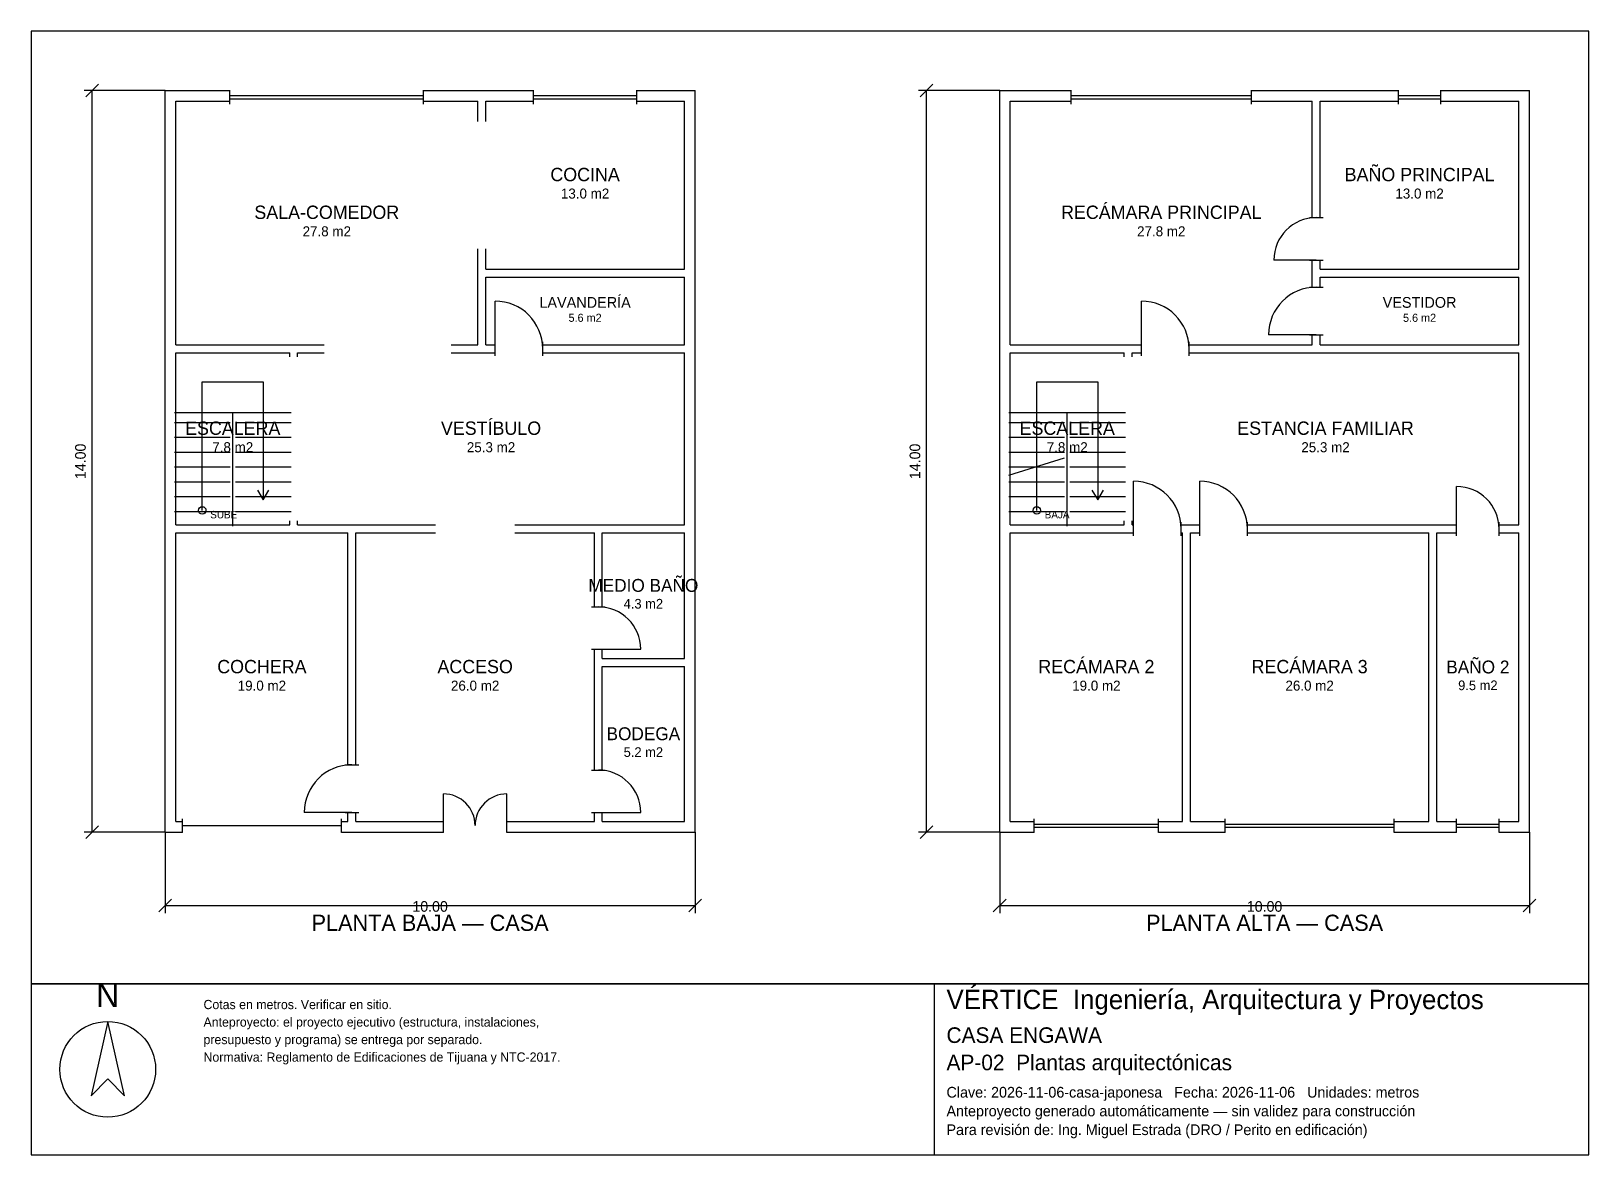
# Model space of a CAD drawing. Header units: metres. Extents: x -2.7 to 26.7, y -6.2 to 15.
import ezdxf
from ezdxf.enums import TextEntityAlignment as Align

# ---------------------------------------------------------------- set-up
doc = ezdxf.new("R2010")
doc.units = ezdxf.units.M
doc.header["$LTSCALE"] = 0.5
for name, color, linetype in [('A-AREA', 252, 'CONTINUOUS'), ('A-ESCALERA', 6, 'CONTINUOUS'), ('A-MUROS', 7, 'CONTINUOUS'), ('A-PUERTAS', 2, 'CONTINUOUS'), ('A-TEXTO', 3, 'CONTINUOUS'), ('A-VANOS', 4, 'CONTINUOUS'), ('COTAS', 8, 'CONTINUOUS'), ('LAMINA', 9, 'CONTINUOUS'), ('T-TITULO', 3, 'CONTINUOUS')]:
    doc.layers.add(name, color=color, linetype=linetype)
doc.styles.get("Standard").update_dxf_attribs({"font": 'txt', "width": 0.9})

msp = doc.modelspace()

# ---------------------------------------------------------------- linework, layer by layer
at = {"layer": 'A-ESCALERA'}
for p, q in [((0.05, 7.8), (2.25, 7.8)), ((1.15, 5.65), (1.15, 7.8)), ((15.8, 7.8), (18, 7.8)), ((16.9, 5.65), (16.9, 7.8)), ((0.05, 7.61), (1.1, 7.61)), ((1.2, 7.61), (2.25, 7.61)), ((15.8, 7.61), (16.85, 7.61)), ((16.95, 7.61), (18, 7.61)), ((0.05, 7.33), (1.1, 7.33)), ((1.2, 7.33), (2.25, 7.33)), ((15.8, 7.33), (16.85, 7.33)), ((16.95, 7.33), (18, 7.33)), ((0.05, 7.05), (1.1, 7.05)), ((0.05, 6.77), (1.1, 6.77)), ((1.2, 7.05), (2.25, 7.05)), ((1.2, 6.77), (2.25, 6.77)), ((15.8, 7.05), (16.85, 7.05)), ((15.8, 6.6175), (16.85, 6.94)), ((15.8, 6.77), (16.85, 6.77)), ((16.95, 7.05), (18, 7.05)), ((16.95, 6.77), (18, 6.77)), ((0.05, 6.49), (1.1, 6.49)), ((1.2, 6.49), (2.25, 6.49)), ((15.8, 6.49), (16.85, 6.49)), ((16.95, 6.49), (18, 6.49)), ((0.05, 6.21), (1.1, 6.21)), ((1.2, 6.21), (2.25, 6.21)), ((15.8, 6.21), (16.85, 6.21)), ((16.95, 6.21), (18, 6.21)), ((0.05, 5.93), (1.1, 5.93)), ((1.2, 5.93), (2.25, 5.93)), ((15.8, 5.93), (16.85, 5.93)), ((16.95, 5.93), (18, 5.93))]:
    msp.add_line(p, q, dxfattribs=at)
for points in [[(0.575, 5.95), (0.575, 8.375), (1.725, 8.375), (1.725, 6.15)], [(16.325, 5.95), (16.325, 8.375), (17.475, 8.375), (17.475, 6.15)], [(1.617, 6.33), (1.725, 6.15), (1.833, 6.33)], [(17.367, 6.33), (17.475, 6.15), (17.583, 6.33)]]:
    msp.add_lwpolyline(points, dxfattribs=at)
for centre in [(0.575, 5.95), (16.325, 5.95)]:
    msp.add_circle(centre, 0.07, dxfattribs=at)
at = {"layer": 'A-MUROS'}
for p, q in [((-0.125, 13.875), (1.097, 13.875)), ((-0.125, -0.125), (-0.125, 13.875)), ((1.097, 13.62), (1.097, 13.88)), ((4.753, 13.62), (4.753, 13.88)), ((4.753, 13.875), (6.825, 13.875)), ((6.825, 13.62), (6.825, 13.88)), ((8.775, 13.62), (8.775, 13.88)), ((8.775, 13.875), (9.875, 13.875)), ((9.875, -0.125), (9.875, 13.875)), ((15.625, 13.875), (16.973, 13.875)), ((15.625, -0.125), (15.625, 13.875)), ((16.973, 13.62), (16.973, 13.88)), ((20.377, 13.62), (20.377, 13.88)), ((20.377, 13.875), (23.15, 13.875)), ((23.15, 13.62), (23.15, 13.88)), ((23.95, 13.62), (23.95, 13.88)), ((23.95, 13.875), (25.625, 13.875)), ((25.625, -0.125), (25.625, 13.875)), ((0.075, 13.675), (1.097, 13.675)), ((0.075, 9.075), (0.075, 13.675)), ((4.753, 13.675), (5.775, 13.675)), ((5.775, 13.287), (5.775, 13.675)), ((5.925, 13.675), (6.825, 13.675)), ((5.925, 13.287), (5.925, 13.675)), ((8.775, 13.675), (9.675, 13.675)), ((9.675, 10.5), (9.675, 13.675)), ((15.825, 13.675), (16.973, 13.675)), ((15.825, 9.075), (15.825, 13.675)), ((20.377, 13.675), (21.525, 13.675)), ((21.525, 11.475), (21.525, 13.675)), ((21.675, 13.675), (23.15, 13.675)), ((21.675, 11.475), (21.675, 13.675)), ((23.95, 13.675), (25.425, 13.675)), ((25.425, 10.5), (25.425, 13.675)), ((21.47, 11.475), (21.73, 11.475)), ((5.775, 9.075), (5.775, 10.888)), ((5.925, 10.5), (5.925, 10.888)), ((21.47, 10.675), (21.73, 10.675)), ((21.525, 10.163), (21.525, 10.675)), ((21.675, 10.5), (21.675, 10.675)), ((5.925, 10.5), (9.675, 10.5)), ((5.925, 10.35), (9.675, 10.35)), ((5.925, 9.075), (5.925, 10.35)), ((9.675, 9.075), (9.675, 10.35)), ((21.675, 10.5), (25.425, 10.5)), ((21.675, 10.35), (25.425, 10.35)), ((21.675, 10.163), (21.675, 10.35)), ((25.425, 9.075), (25.425, 10.35)), ((21.47, 10.163), (21.73, 10.163)), ((6.1, 8.87), (6.1, 9.13)), ((7, 8.87), (7, 9.13)), ((18.3, 8.87), (18.3, 9.13)), ((19.2, 8.87), (19.2, 9.13)), ((21.47, 9.263), (21.73, 9.263)), ((21.525, 9.075), (21.525, 9.263)), ((21.675, 9.075), (21.675, 9.263)), ((0.075, 9.075), (2.875, 9.075)), ((0.075, 8.925), (2.225, 8.925)), ((0.075, 5.675), (0.075, 8.925)), ((2.225, 8.85), (2.225, 8.925)), ((2.375, 8.925), (2.875, 8.925)), ((2.375, 8.85), (2.375, 8.925)), ((5.275, 9.075), (5.775, 9.075)), ((5.275, 8.925), (6.1, 8.925)), ((5.925, 9.075), (6.1, 9.075)), ((7, 9.075), (9.675, 9.075)), ((7, 8.925), (9.675, 8.925)), ((9.675, 5.675), (9.675, 8.925)), ((15.825, 9.075), (18.3, 9.075)), ((15.825, 8.925), (17.975, 8.925)), ((15.825, 5.675), (15.825, 8.925)), ((17.975, 8.85), (17.975, 8.925)), ((18.125, 8.925), (18.3, 8.925)), ((18.125, 8.85), (18.125, 8.925)), ((19.2, 9.075), (21.525, 9.075)), ((19.2, 8.925), (25.425, 8.925)), ((21.675, 9.075), (25.425, 9.075)), ((25.425, 5.675), (25.425, 8.925)), ((0.075, 5.675), (2.225, 5.675)), ((2.225, 5.675), (2.225, 5.75)), ((2.375, 5.675), (2.375, 5.75)), ((2.375, 5.675), (4.975, 5.675)), ((6.475, 5.675), (9.675, 5.675)), ((15.825, 5.675), (17.975, 5.675)), ((17.975, 5.675), (17.975, 5.75)), ((18.125, 5.675), (18.125, 5.75)), ((18.125, 5.675), (18.15, 5.675)), ((18.15, 5.47), (18.15, 5.73)), ((19.05, 5.47), (19.05, 5.73)), ((19.05, 5.675), (19.4, 5.675)), ((19.4, 5.47), (19.4, 5.73)), ((20.3, 5.47), (20.3, 5.73)), ((20.3, 5.675), (24.25, 5.675)), ((24.25, 5.47), (24.25, 5.73)), ((25.05, 5.47), (25.05, 5.73)), ((25.05, 5.675), (25.425, 5.675)), ((0.075, 5.525), (3.325, 5.525)), ((0.075, 0.075), (0.075, 5.525)), ((3.325, 1.15), (3.325, 5.525)), ((3.475, 5.525), (4.975, 5.525)), ((3.475, 1.15), (3.475, 5.525)), ((6.475, 5.525), (7.975, 5.525)), ((7.975, 4.13), (7.975, 5.525)), ((8.125, 5.525), (9.675, 5.525)), ((8.125, 4.13), (8.125, 5.525)), ((9.675, 3.155), (9.675, 5.525)), ((15.825, 5.525), (18.15, 5.525)), ((15.825, 0.075), (15.825, 5.525)), ((19.05, 5.525), (19.075, 5.525)), ((19.075, 0.075), (19.075, 5.525)), ((19.225, 5.525), (19.4, 5.525)), ((19.225, 0.075), (19.225, 5.525)), ((20.3, 5.525), (23.725, 5.525)), ((23.725, 0.075), (23.725, 5.525)), ((23.875, 5.525), (24.25, 5.525)), ((23.875, 0.075), (23.875, 5.525)), ((25.05, 5.525), (25.425, 5.525)), ((25.425, 0.075), (25.425, 5.525)), ((7.92, 4.13), (8.18, 4.13)), ((7.92, 3.33), (8.18, 3.33)), ((7.975, 1.05), (7.975, 3.33)), ((8.125, 3.155), (8.125, 3.33)), ((8.125, 3.155), (9.675, 3.155)), ((8.125, 3.005), (9.675, 3.005)), ((8.125, 1.05), (8.125, 3.005)), ((9.675, 0.075), (9.675, 3.005)), ((3.27, 1.15), (3.53, 1.15)), ((7.92, 1.05), (8.18, 1.05)), ((0.075, 0.075), (0.2, 0.075)), ((0.2, -0.13), (0.2, 0.13)), ((3.2, -0.13), (3.2, 0.13)), ((3.2, 0.075), (3.325, 0.075)), ((3.27, 0.25), (3.53, 0.25)), ((3.325, 0.075), (3.325, 0.25)), ((3.475, 0.075), (3.475, 0.25)), ((3.475, 0.075), (5.125, 0.075)), ((5.125, -0.13), (5.125, 0.13)), ((6.325, -0.13), (6.325, 0.13)), ((6.325, 0.075), (7.975, 0.075)), ((7.92, 0.25), (8.18, 0.25)), ((7.975, 0.075), (7.975, 0.25)), ((8.125, 0.075), (8.125, 0.25)), ((8.125, 0.075), (9.675, 0.075)), ((15.825, 0.075), (16.276, 0.075)), ((16.276, -0.13), (16.276, 0.13)), ((18.624, -0.13), (18.624, 0.13)), ((18.624, 0.075), (19.075, 0.075)), ((19.225, 0.075), (19.879, 0.075)), ((19.879, -0.13), (19.879, 0.13)), ((23.071, -0.13), (23.071, 0.13)), ((23.071, 0.075), (23.725, 0.075)), ((23.875, 0.075), (24.25, 0.075)), ((24.25, -0.13), (24.25, 0.13)), ((25.05, -0.13), (25.05, 0.13)), ((25.05, 0.075), (25.425, 0.075)), ((-0.125, -0.125), (0.2, -0.125)), ((3.2, -0.125), (5.125, -0.125)), ((6.325, -0.125), (9.875, -0.125)), ((15.625, -0.125), (16.276, -0.125)), ((18.624, -0.125), (19.879, -0.125)), ((23.071, -0.125), (24.25, -0.125)), ((25.05, -0.125), (25.625, -0.125))]:
    msp.add_line(p, q, dxfattribs=at)
at = {"layer": 'A-PUERTAS'}
for p, q in [((21.6, 10.675), (20.8, 10.675)), ((6.1, 9), (6.1, 9.9)), ((18.3, 9), (18.3, 9.9)), ((21.6, 9.263), (20.7, 9.263)), ((18.15, 5.6), (18.15, 6.5)), ((19.4, 5.6), (19.4, 6.5)), ((24.25, 5.6), (24.25, 6.4)), ((8.05, 3.33), (8.85, 3.33)), ((5.125, 0), (5.125, 0.6)), ((6.325, 0), (6.325, 0.6)), ((3.4, 0.25), (2.5, 0.25)), ((8.05, 0.25), (8.85, 0.25))]:
    msp.add_line(p, q, dxfattribs=at)
for centre, radius, start, end in [((21.6, 10.675), 0.8, 90, 180), ((21.6, 9.263), 0.9, 90, 180), ((6.1, 9), 0.9, 0, 90), ((18.3, 9), 0.9, 0, 90), ((18.15, 5.6), 0.9, 0, 90), ((19.4, 5.6), 0.9, 0, 90), ((24.25, 5.6), 0.8, 0, 90), ((8.05, 3.33), 0.8, 0, 90), ((3.4, 0.25), 0.9, 90, 180), ((8.05, 0.25), 0.8, 0, 90), ((5.125, 0), 0.6, 0, 90), ((6.325, 0), 0.6, 90, 180)]:
    msp.add_arc(centre, radius, start, end, dxfattribs=at)
at = {"layer": 'A-VANOS'}
for p, q in [((1.097, 13.78), (4.753, 13.78)), ((1.097, 13.72), (4.753, 13.72)), ((6.825, 13.78), (8.775, 13.78)), ((6.825, 13.72), (8.775, 13.72)), ((16.973, 13.78), (20.377, 13.78)), ((16.973, 13.72), (20.377, 13.72)), ((23.15, 13.78), (23.95, 13.78)), ((23.15, 13.72), (23.95, 13.72)), ((0.2, 0), (3.2, 0)), ((16.276, 0.03), (18.624, 0.03)), ((19.879, 0.03), (23.071, 0.03)), ((24.25, 0.03), (25.05, 0.03)), ((16.276, -0.03), (18.624, -0.03)), ((19.879, -0.03), (23.071, -0.03)), ((24.25, -0.03), (25.05, -0.03))]:
    msp.add_line(p, q, dxfattribs=at)
at = {"layer": 'COTAS'}
for p, q in [((-0.125, 13.875), (-1.655, 13.875)), ((-1.625, 13.755), (-1.385, 13.995)), ((-1.505, -0.125), (-1.505, 13.875)), ((15.625, 13.875), (14.095, 13.875)), ((14.125, 13.755), (14.365, 13.995)), ((14.245, -0.125), (14.245, 13.875)), ((-0.125, -0.125), (-1.655, -0.125)), ((-1.625, -0.245), (-1.385, -0.005)), ((-0.125, -0.125), (-0.125, -1.655)), ((9.875, -0.125), (9.875, -1.655)), ((15.625, -0.125), (14.095, -0.125)), ((14.125, -0.245), (14.365, -0.005)), ((15.625, -0.125), (15.625, -1.655)), ((25.625, -0.125), (25.625, -1.655)), ((-0.245, -1.625), (-0.005, -1.385)), ((9.755, -1.625), (9.995, -1.385)), ((15.505, -1.625), (15.745, -1.385)), ((25.505, -1.625), (25.745, -1.385)), ((-0.125, -1.505), (9.875, -1.505)), ((15.625, -1.505), (25.625, -1.505))]:
    msp.add_line(p, q, dxfattribs=at)
at = {"layer": 'LAMINA'}
msp.add_line((14.397, -6.2134), (14.397, -2.9861), dxfattribs=at)
for points in [[(-2.655, -2.9861), (26.745, -2.9861), (26.745, 14.995), (-2.655, 14.995)], [(-2.655, -6.2134), (26.745, -6.2134), (26.745, -2.9861), (-2.655, -2.9861)], [(-1.2092, -3.6961), (-1.5254, -5.0968), (-1.2092, -4.7805), (-0.8929, -5.0968)]]:
    msp.add_lwpolyline(points, close=True, dxfattribs=at)
msp.add_circle((-1.2092, -4.5998), 0.9036, dxfattribs=at)

# ---------------------------------------------------------------- texts
at = {"layer": 'A-AREA'}
for s, height, p in [('13.0 m2', 0.189, (7.8, 11.8355)), ('13.0 m2', 0.189, (23.55, 11.8355)), ('27.8 m2', 0.189, (2.925, 11.123)), ('27.8 m2', 0.189, (18.675, 11.123)), ('5.6 m2', 0.1527, (7.8, 9.5089)), ('5.6 m2', 0.1527, (23.55, 9.5089)), ('7.8 m2', 0.189, (1.15, 7.048)), ('25.3 m2', 0.189, (6.025, 7.048)), ('7.8 m2', 0.189, (16.9, 7.048)), ('25.3 m2', 0.189, (21.775, 7.048)), ('4.3 m2', 0.1821, (8.9, 4.0971)), ('19.0 m2', 0.189, (1.7, 2.548)), ('26.0 m2', 0.189, (5.725, 2.548)), ('19.0 m2', 0.189, (17.45, 2.548)), ('26.0 m2', 0.189, (21.475, 2.548)), ('9.5 m2', 0.1821, (24.65, 2.5571)), ('5.2 m2', 0.1821, (8.9, 1.2971))]:
    msp.add_text(s, height=height, dxfattribs=at).set_placement(p, align=Align.CENTER)
at = {"layer": 'A-ESCALERA'}
for s, p in [('SUBE', (0.725, 5.8)), ('BAJA', (16.475, 5.8))]:
    msp.add_text(s, height=0.14, dxfattribs=at).set_placement(p)
at = {"layer": 'A-TEXTO'}
for s, height, p in [('COCINA', 0.252, (7.8, 12.1631)), ('BAÑO PRINCIPAL', 0.252, (23.55, 12.1631)), ('RECÁMARA PRINCIPAL', 0.252, (18.675, 11.4506)), ('SALA-COMEDOR', 0.252, (2.925, 11.4506)), ('LAVANDERÍA', 0.2036, (7.8, 9.7736)), ('VESTIDOR', 0.2036, (23.55, 9.7736)), ('VESTÍBULO', 0.252, (6.025, 7.3756)), ('ESCALERA', 0.252, (1.15, 7.3756)), ('ESCALERA', 0.252, (16.9, 7.3756)), ('ESTANCIA FAMILIAR', 0.252, (21.775, 7.3756)), ('MEDIO BAÑO', 0.2429, (8.9, 4.4129)), ('COCHERA', 0.252, (1.7, 2.8756)), ('ACCESO', 0.252, (5.725, 2.8756)), ('RECÁMARA 2', 0.252, (17.45, 2.8756)), ('RECÁMARA 3', 0.252, (21.475, 2.8756)), ('BAÑO 2', 0.2429, (24.65, 2.8729)), ('BODEGA', 0.2429, (8.9, 1.6129))]:
    msp.add_text(s, height=height, dxfattribs=at).set_placement(p, align=Align.CENTER)
at = {"layer": 'COTAS'}
for p in [(-1.625, 6.875), (14.125, 6.875)]:
    msp.add_text('14.00', height=0.2, rotation=90, dxfattribs=at).set_placement(p, align=Align.CENTER)
for p in [(4.875, -1.625), (20.625, -1.625)]:
    msp.add_text('10.00', height=0.2, dxfattribs=at).set_placement(p, align=Align.CENTER)
at = {"layer": 'LAMINA'}
msp.add_text('N', height=0.4518, dxfattribs=at).set_placement((-1.2092, -3.425), align=Align.CENTER)
for s, height, p in [('VÉRTICE  Ingeniería, Arquitectura y Proyectos', 0.3648, (14.6215, -3.4632)), ('Cotas en metros. Verificar en sitio.', 0.174, (0.5981, -3.4632)), ('Anteproyecto: el proyecto ejecutivo (estructura, instalaciones,', 0.174, (0.5981, -3.7938)), ('CASA ENGAWA', 0.2947, (14.6215, -4.1016)), ('presupuesto y programa) se entrega por separado.', 0.174, (0.5981, -4.1244)), ('Normativa: Reglamento de Edificaciones de Tijuana y NTC-2017.', 0.174, (0.5981, -4.455)), ('AP-02  Plantas arquitectónicas', 0.2947, (14.6215, -4.6173)), ('Clave: 2026-11-06-casa-japonesa   Fecha: 2026-11-06   Unidades: metros', 0.2021, (14.6215, -5.133)), ('Anteproyecto generado automáticamente — sin validez para construcción', 0.2021, (14.6215, -5.4866)), ('Para revisión de: Ing. Miguel Estrada (DRO / Perito en edificación)', 0.2021, (14.6215, -5.8402))]:
    msp.add_text(s, height=height, dxfattribs=at).set_placement(p)
at = {"layer": 'T-TITULO'}
for s, p in [('PLANTA BAJA — CASA', (4.875, -1.9861)), ('PLANTA ALTA — CASA', (20.625, -1.9861))]:
    msp.add_text(s, height=0.3056, dxfattribs=at).set_placement(p, align=Align.CENTER)

doc.saveas('drawing.dxf')
